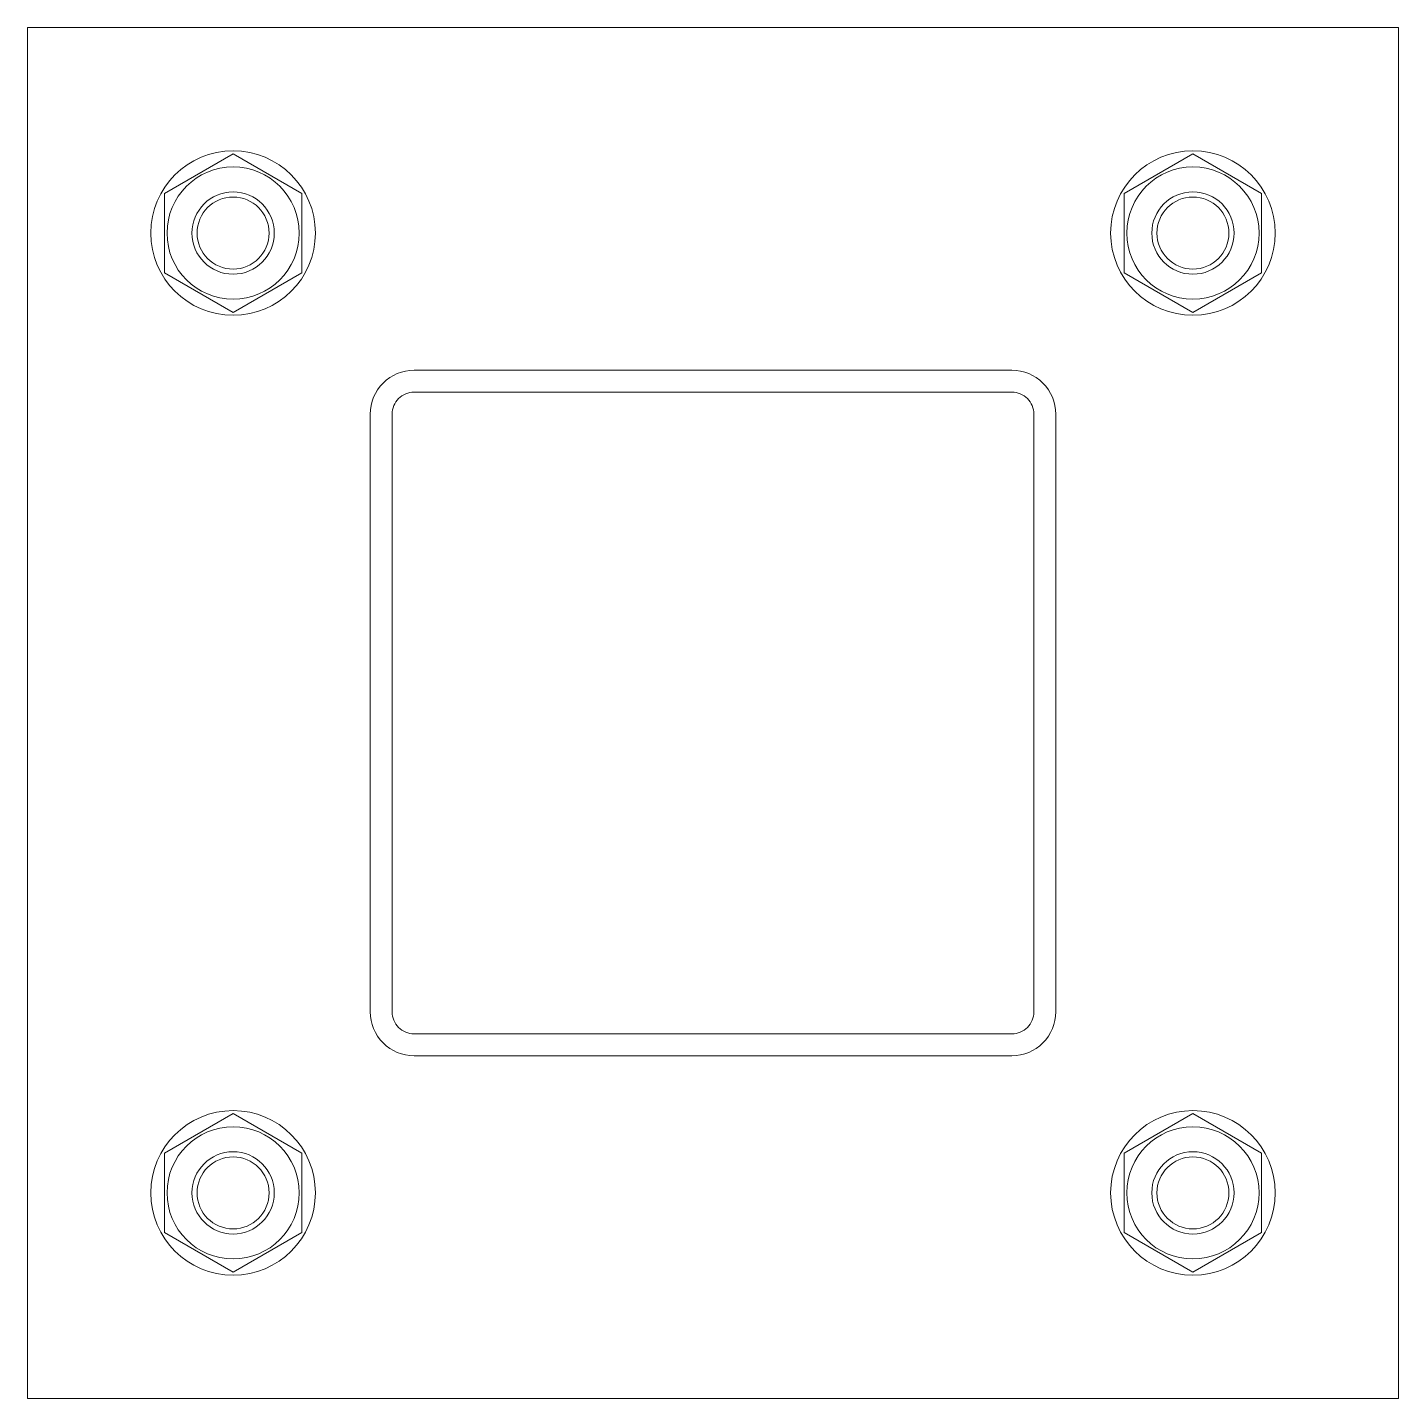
# Model space of a CAD drawing. Header units: millimetres. Extents: x 2028.279 to 2028.429, y 788.837 to 788.987.
import ezdxf

# ---------------------------------------------------------------- set-up
doc = ezdxf.new("R2010")
doc.units = ezdxf.units.MM
doc.layers.add('BOLT', color=7, linetype='Continuous')
doc.layers.add('S-100X100X3-2', color=7, linetype='Continuous')

msp = doc.modelspace()

# ---------------------------------------------------------------- linework, layer by layer
at = {"color": 230, "lineweight": 5}
msp.add_lwpolyline([(2028.4288, 788.98717), (2028.2788, 788.98717), (2028.2788, 788.83717), (2028.4288, 788.83717)], close=True, dxfattribs=at)
at = {"layer": 'BOLT', "color": 4, "lineweight": 5}
for points in [[(2028.29379, 788.969), (2028.3013, 788.97334), (2028.30881, 788.969), (2028.30881, 788.96033), (2028.3013, 788.95599), (2028.29379, 788.96033)], [(2028.41381, 788.969), (2028.4063, 788.97334), (2028.39879, 788.969), (2028.39879, 788.96033), (2028.4063, 788.95599), (2028.41381, 788.96033)], [(2028.29379, 788.85533), (2028.3013, 788.85099), (2028.30881, 788.85533), (2028.30881, 788.864), (2028.3013, 788.86834), (2028.29379, 788.864)], [(2028.41381, 788.85533), (2028.4063, 788.85099), (2028.39879, 788.85533), (2028.39879, 788.864), (2028.4063, 788.86834), (2028.41381, 788.864)]]:
    msp.add_lwpolyline(points, close=True, dxfattribs=at)
for centre, radius in [((2028.3013, 788.96467), 0.009), ((2028.4063, 788.96467), 0.009), ((2028.3013, 788.96467), 0.00723), ((2028.4063, 788.96467), 0.00723), ((2028.3013, 788.96467), 0.0045), ((2028.3013, 788.96467), 0.00394), ((2028.4063, 788.96467), 0.0045), ((2028.4063, 788.96467), 0.00394), ((2028.3013, 788.85967), 0.009), ((2028.4063, 788.85967), 0.009), ((2028.3013, 788.85967), 0.00723), ((2028.4063, 788.85967), 0.00723), ((2028.3013, 788.85967), 0.0045), ((2028.3013, 788.85967), 0.00394), ((2028.4063, 788.85967), 0.0045), ((2028.4063, 788.85967), 0.00394)]:
    msp.add_circle(centre, radius, dxfattribs=at)
at = {"layer": 'S-100X100X3-2', "color": 4, "lineweight": 5}
for points in [[(2028.3865, 788.94967), (2028.3211, 788.94967, 0.414214), (2028.3163, 788.94487), (2028.3163, 788.87947, 0.414214), (2028.3211, 788.87467), (2028.3865, 788.87467, 0.414214), (2028.3913, 788.87947), (2028.3913, 788.94487, 0.414214)], [(2028.3865, 788.94727), (2028.3211, 788.94727, 0.414214), (2028.3187, 788.94487), (2028.3187, 788.87947, 0.414214), (2028.3211, 788.87707), (2028.3865, 788.87707, 0.414214), (2028.3889, 788.87947), (2028.3889, 788.94487, 0.414214)]]:
    msp.add_lwpolyline(points, format="xyb", close=True, dxfattribs=at)

doc.saveas('drawing.dxf')
